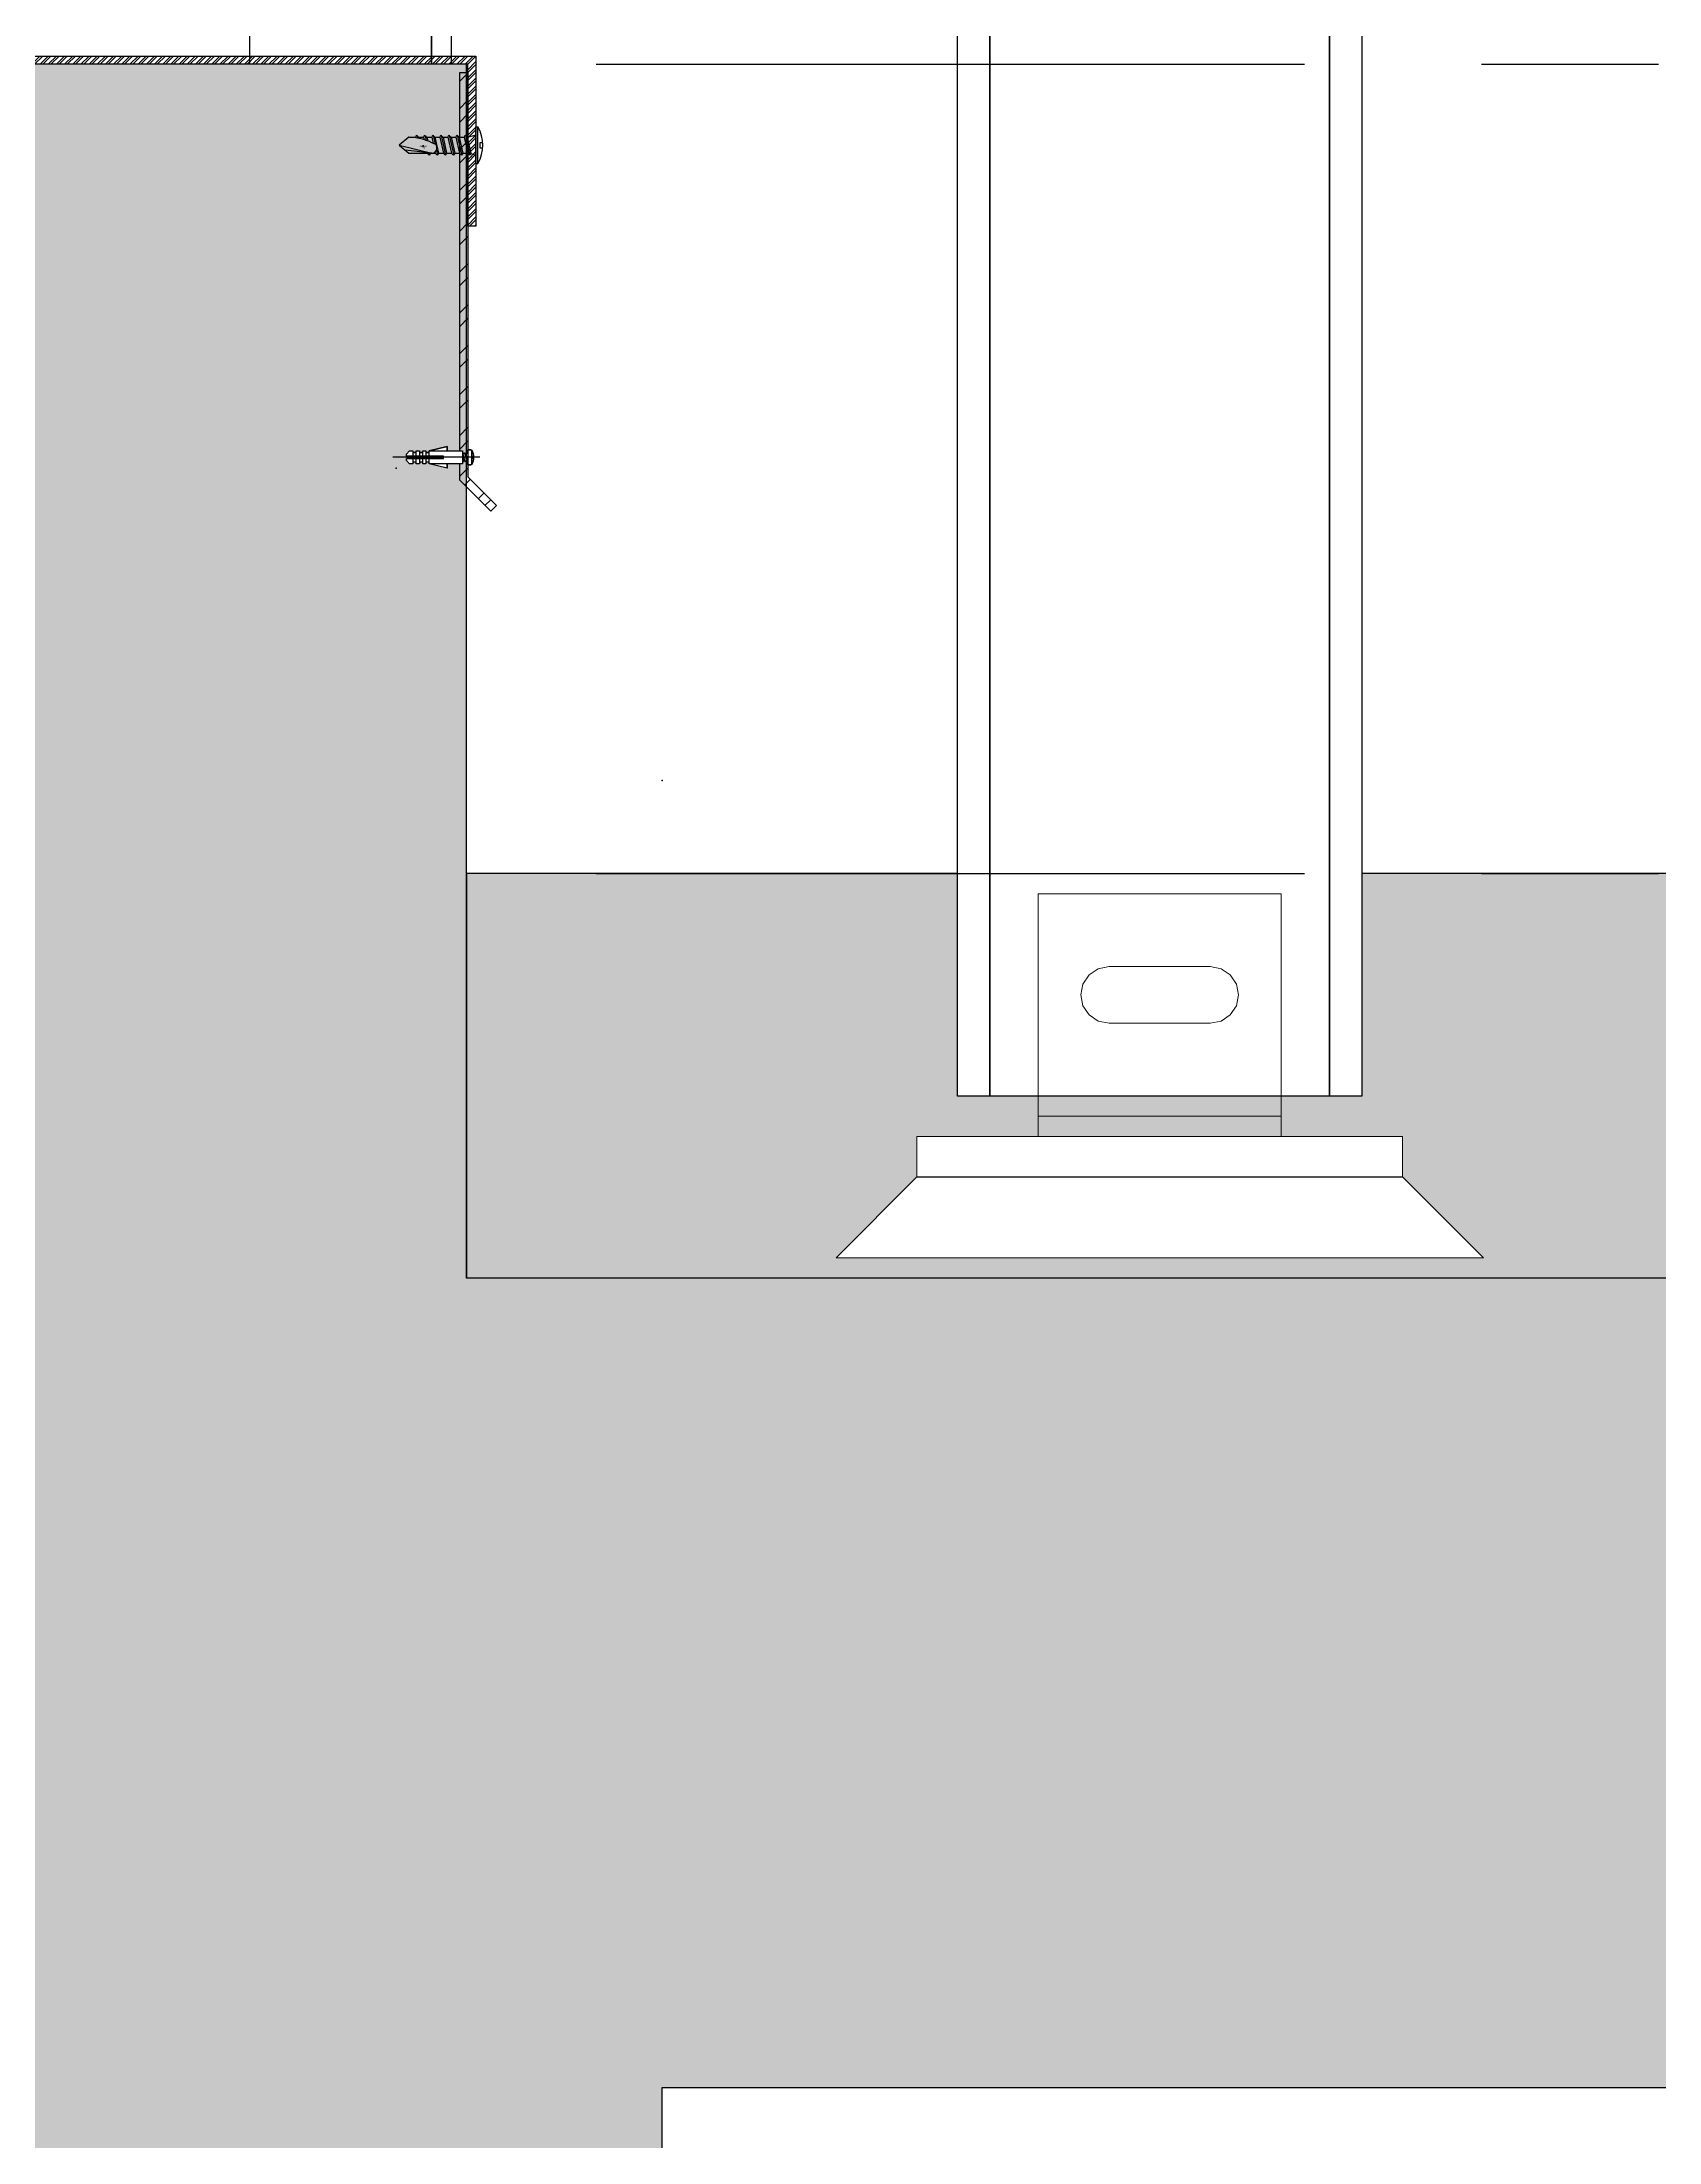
# Model space of a CAD drawing. Header units: millimetres. Extents: x -1379 to 1385823, y -4884429 to 548763.
# Drawn here: x 743325 to 743724, y -2335664 to -2335145 of the extents above; entities that cross this region are included whole.
import ezdxf
from ezdxf.xclip import XClip

# ---------------------------------------------------------------- set-up
doc = ezdxf.new("R2010")
doc.units = ezdxf.units.MM
doc.header["$XCLIPFRAME"] = 0
doc.set_wipeout_variables(frame=1)
doc.linetypes.add('CENTER', pattern=[50.800000000000004, 31.75, -6.35, 6.35, -6.35])
doc.linetypes.add('TA_GL_000.70000', pattern=[1.925, 0.7, -0.175, 0.175, -0.175, 0.7])
for name, color, linetype in [('000 - 0_SYM_DWG_GRIDLINE_MAIN_COLOR_251', 7, 'Continuous'), ('000 - CONCRETE_COL_CUT_COLOR_1', 7, 'Continuous'), ('000 - CONCRETE_COL_CUT_COLOR_5', 7, 'Continuous'), ('000 - CONCRETE_COL_HATCH_', 7, 'Continuous'), ('000 - CONCRETE_COL_WIPEOUT_', 7, 'Continuous'), ('000 - CONCRETE_WALL_CUT_COLOR_1', 7, 'Continuous'), ('000 - GRID', 7, 'CENTER'), ('000 - L I N E 0.1', 7, 'Continuous'), ('000 - STRUCTURE_STEEL_ACCESORIES_MAIN_COLOR_1', 7, 'Continuous'), ('000 - STRUCTURE_STEEL_FASTERN_MAIN_COLOR_2', 7, 'Continuous'), ('000 - STRUCTURE_STEEL_FRAMING_MAIN_COLOR_1', 7, 'Continuous'), ('000 - STRUCTURE_STEEL_FRAMING_SUB_COLOR_2', 7, 'Continuous'), ('000 - STRUCTURE_STEEL_FRAMING_WIPEOUT_', 7, 'Continuous'), ('010 - ASPG_ACCESSORIES_MAIN_COLOR_2', 7, 'Continuous'), ('010 - ASPG_ACCESSORIES_SUB_COLOR_2', 7, 'Continuous'), ('010 - ASPG_ACCESSORIES_SUB_COLOR_3', 7, 'Continuous'), ('010 - ASPG_ACCESSORIES_SYMBOL_', 7, 'Continuous'), ('010 - ASPG_ACCESSORIES_WIPEOUT_', 7, 'Continuous'), ('010 - ASPG_FLASHING_CUT_COLOR_3', 7, 'Continuous'), ('010 - ASPG_FLASHING_CUT_COLOR_4', 7, 'Continuous'), ('010 - ASPG_FLASHING_CUT_COLOR_5', 7, 'Continuous'), ('010 - ASPG_FLASHING_HATCH_', 7, 'Continuous')]:
    doc.layers.add(name, color=color, linetype=linetype)
doc.layers.get('000 - CONCRETE_WALL_CUT_COLOR_1').off()
doc.styles.add('Cetury Gothic', font='swissl.ttf')
doc.styles.add('TA', font='', dxfattribs={"height": 4.5})
doc.styles.get('TA').set_extended_font_data('Cordia New')

# ---------------------------------------------------------------- blocks, each defined once
blk = doc.blocks.new('*U3374')
at = {"color": 7}
blk.add_wipeout([(1.77351466845721e-10, 499.99999999997453), (-3.637978807091713e-11, 500.00000000015643), (3.5561242839321494e-10, 500.0000000000946), (2.8830982046201825e-10, 500.00000000005093), (5.3660187404602766e-11, 499.999999999749), (5.002220859751105e-12, 500.0000000001055), (2.955857780762017e-11, 500.0000000001419), (3.774403012357652e-11, 500.00000000014916), (4.374669515527785e-10, 500.0000000001128), (1.1641532182693481e-10, 499.9999999998872), (6.639311322942376e-11, 499.9999999997963), (1.318767317570746e-11, 500.00000000019645), (1.914486347232014e-10, 499.99999999996726), (3.6561687011271715e-10, 500.0000000002037), (3.042259777430445e-10, 499.9999999997963), (2.5920599000528455e-10, 499.99999999986903), (-4389.999999999941, 500.0000000001237), (-4389.999999999556, 1.6007106751203537e-10), (-4690.000000013393, 1.4551915228366852e-10), (-4690.000000013491, 1000.0000000001382), (-4438.333333394881, 999.9999999997381), (-4438.333333395117, 700.0000000000582), (11120.000000000346, 700.0000000001019), (11120.000000000757, 1000.0000000001601), (11370.000000000058, 999.9999999999854), (11370.00000000029, -1.9281287677586079e-10), (11070.000000000022, -1.2732925824820995e-10), (11070.000000000087, 99.99999999991996), (7499.999999151067, 100.00000000023283), (7499.999999151119, -1.5643308870494366e-10), (7200.000000377419, -1.7462298274040222e-10), (7200.000000377392, 99.99999999979991), (1999.999998937184, 99.9999999998472), (1999.9999989374883, 500.00000000008004), (300.000000567346, 500.0000000001419), (300.000000567406, -2.473825588822365e-10), (4.092726157978177e-12, -1.8189894035458565e-11), (-9.094947017729282e-11, 499.9999999997344), (-3.319655661471188e-11, 500.0000000001164), (2.773958840407431e-11, 500.00000000004366), (-1.1641532182693481e-10, 499.9999999997963), (-3.001332515850663e-11, 499.9999999997344), (-4.411049303598702e-11, 499.9999999997526), (-5.547917680814862e-11, 499.9999999997708), (5.002220859751105e-12, 499.99999999967986), (2.5283952709287405e-10, 499.999999999829), (3.283275873400271e-10, 499.9999999997708), (-5.411493475548923e-11, 499.9999999997126)], dxfattribs=at).dxf.layer = '000 - CONCRETE_COL_WIPEOUT_'
at = {"layer": '000 - CONCRETE_COL_HATCH_'}
h = blk.add_hatch(dxfattribs=at)
h.set_pattern_fill('AR-CONC', scale=0.04)
h.set_pattern_definition([(49.99999999999999, (74083.33333125441, -828906.8256906054), (7.28738675984016, -0.6375634215561234), [0.762, -8.382000000000001]), (355, (74083.33333125441, -828906.8256906054), (-1.409736856998774, 7.642273809561406), [0.6096, -6.7056233668]), (100.4514447, (74083.94061153439, -828906.8788207454), (5.877649883614131, 7.004710076487804), [0.6476003519999999, -7.123609783999998]), (46.18420000000001, (74083.33333125441, -828904.7936906054), (10.8431616356852, -1.681693117309086), [1.143, -12.573]), (96.63555760999992, (74084.2369272544, -828904.9338306055), (9.49616536206012, 9.897044983908861), [0.9714009256, -10.6854243264]), (351.1841511700001, (74083.33333125441, -828904.7936906054), (9.496165362599081, 9.897044983421306), [0.9143986828, -10.0583892768]), (21, (74084.34933125442, -828905.3016906055), (6.064575650765299, -4.090607927483505), [0.762, -8.382000000000001]), (326.0000000000001, (74084.34933125442, -828905.3016906055), (2.472081133905883, 7.367518644892771), [0.6096, -6.7056]), (71.45144499999999, (74084.85471255837, -828905.6425746015), (8.536656771148646, 3.27691075543621), [0.6476003520000001, -7.123597503999999]), (37.50000000000001, (74083.33333125441, -828906.8256906054), (0.1235441300236727, 3.382201554926124), [0, -6.62432, 0, -6.807200000000001, 0, -6.731000000000001]), (7.499999999999999, (74083.33333125441, -828906.8256906054), (2.67278650041223, 4.00722299272478), [0, -3.88112, 0, -6.47192, 0, -2.5654]), (327.5, (74081.0676512544, -828906.8256906054), (5.423623806674856, -0.2291497597069377), [0, -2.54, 0, -7.9248, 0, -10.5156]), (317.5, (74080.0516512544, -828906.8256906054), (5.925167255440722, 1.017059641333321), [0, -3.302, 0, -5.26288, 0, -7.4676])])
h.paths.add_polyline_path([(-1.667805984044525e-10, 1.091393642127514e-11), (300.000000567059, 0), (300.000000567059, 500), (1999.999998937245, 500), (1999.999998937245, 100), (7200.000000377069, 100), (7200.000000377069, 0), (7499.99999915075, 0), (7499.999999150748, 100), (11070, 100), (11070, 0), (11369.99999999988, 0), (11369.99999999988, 1000), (11120.00000000035, 1000), (11120.00000000035, 700), (-4438.333333395189, 700), (-4438.333333395189, 1000), (-4690.000000013853, 1000), (-4690.000000013737, 0), (-4389.999999999884, 0), (-4389.999999999884, 500), (0, 500)])
at = {"layer": '000 - CONCRETE_COL_CUT_COLOR_1', "color": 7, "lineweight": -2}
blk.add_lwpolyline([(300.000000567059, 500), (1999.999998937245, 500), (1999.999998937245, 100), (7200.000000377069, 100), (7200.000000377069, 0), (7499.99999915075, 0), (7499.999999150748, 100), (11070, 100), (11070, 0), (11369.99999999988, 0), (11369.99999999988, 1000), (11120.00000000035, 1000), (11120.00000000035, 700), (-4438.333333395189, 700), (-4438.333333395189, 1000), (-4690.000000013853, 1000), (-4690.000000013737, 0), (-4389.999999999884, 0), (-4389.999999999884, 500), (0, 500)], dxfattribs=at)
blk = doc.blocks.new('C-1-IV01-AR-2553-01-B_20260707-194854_SEC_2553')
at = {"layer": '000 - CONCRETE_COL_CUT_COLOR_5', "color": 7}
blk.add_blockref('*U3374', (5075.000000811182, 108825), dxfattribs=at)
blk = doc.blocks.new('*U3402')
at = {"layer": '000 - STRUCTURE_STEEL_ACCESORIES_MAIN_COLOR_1', "color": 7, "lineweight": 0}
blk.add_line((29.99999999999818, 35), (-29.99999999999818, 35), dxfattribs=at)
at = {"color": 7}
for points in [[(-49.99999999999443, 39.99999999999977), (50.00000000000557, 39.99999999999977), (49.9999999999809, 2055), (-50.00000000001921, 2055)], [(60.00000000000183, 19.999999999999986), (60.00000000000183, 30), (-59.99999999999819, 30), (-59.99999999999819, 19.999999999999986), (-79.99999999999818, 0), (79.9999999999982, 0)]]:
    blk.add_wipeout(points, dxfattribs=at)
blk.add_wipeout([(-224.99999999999636, 157.50000000000387), (-175.00000000006196, 157.50000000000387), (-175.00000000006196, 2093.999984741299), (-224.99999999999636, 2093.999984741299)], dxfattribs=at).dxf.layer = '000 - STRUCTURE_STEEL_FRAMING_WIPEOUT_'
at = {"layer": '000 - STRUCTURE_STEEL_ACCESORIES_MAIN_COLOR_1', "color": 7, "lineweight": 0}
for p, q in [((29.99999999999818, 90), (-29.99999999999818, 90)), ((-29.99999999999818, 90), (-29.99999999999818, 30)), ((29.99999999999818, 30), (29.99999999999818, 90))]:
    blk.add_line(p, q, dxfattribs=at)
blk.add_lwpolyline([(-15.17875840933812, 71.46717991402329), (-12.49997740934668, 72.00001991402314), (12.50002259065332, 72.00001991402314), (15.17880359065566, 71.46717991402329), (17.44977159066002, 69.94976891402803), (18.96718259066438, 67.67880091402913), (19.50002259066423, 65.00001991402314), (18.96718259066438, 62.32123891403353), (17.44977159066002, 60.05027091402735), (15.17880359065566, 58.53285991402845), (12.50002259065332, 58.0000199140286), (-12.49997740934668, 58.0000199140286), (-15.17875840933812, 58.53285991402845), (-17.44972640934247, 60.05027091402735), (-18.96713740934683, 62.32123891403353), (-19.49997740934668, 65.00001991402314), (-18.96713740934683, 67.67880091402913), (-17.44972640934247, 69.94976891402803), (-15.17875840933812, 71.46717991402329)], close=True, dxfattribs=at)
at = {"layer": '000 - STRUCTURE_STEEL_FASTERN_MAIN_COLOR_2', "color": 7}
blk.add_line((-59.99999999999818, 20), (60.00000000000182, 20), dxfattribs=at)
at = {"layer": '000 - STRUCTURE_STEEL_FASTERN_MAIN_COLOR_2', "color": 7, "lineweight": 0}
blk.add_lwpolyline([(60.00000000000182, 20), (60.00000000000182, 30), (-59.99999999999818, 30), (-59.99999999999818, 20), (-79.99999999999818, 0), (79.99999999999818, 0)], close=True, dxfattribs=at)
at = {"layer": '000 - STRUCTURE_STEEL_FRAMING_MAIN_COLOR_1', "color": 7}
for points in [[(-224.9999999999964, 157.5000000000038), (-180.0000000001711, 157.5000000000038), (-180.0000000001711, 2093.99998474168), (-224.9999999999964, 2093.99998474168)], [(-180.000000000171, 157.5000000000038), (-175.0000000000547, 157.5000000000038), (-175.0000000000547, 2093.99998474168), (-180.000000000171, 2093.99998474168)], [(-50.00000000001923, 2055), (-42.00000000002287, 2055), (-41.99999999999818, 40), (-49.99999999999454, 40)], [(41.9999999999844, 2055), (49.99999999998077, 2055), (50.00000000000546, 40), (42.00000000000909, 40)]]:
    blk.add_lwpolyline(points, close=True, dxfattribs=at)
at = {"layer": '000 - STRUCTURE_STEEL_FRAMING_SUB_COLOR_2', "color": 7}
blk.add_lwpolyline([(-42.00000000002287, 2055), (41.99999999997713, 2055), (42.00000000000182, 40), (-41.99999999999818, 40)], close=True, dxfattribs=at)
blk = doc.blocks.new('*U3409')
at = {"layer": '000 - 0_SYM_DWG_GRIDLINE_MAIN_COLOR_251', "color": 7, "linetype": 'ByBlock', "ltscale": 5}
blk.add_line((5, -3.713201177722702e-14), (-34.0273549425019, 5.063226455371825e-15), dxfattribs=at)
at = {"color": 7, "style": 'TA', "flags": 1}
blk.add_attdef('LOCATION', (5.999999999999999, -6.000000000000001), '', height=4.5, rotation=270, dxfattribs=at)
blk = doc.blocks.new('A$C09BF45C0')
at = {"layer": '010 - ASPG_ACCESSORIES_SUB_COLOR_3', "color": 7}
for p, q in [((-4.730882352532717e-10, 0.01900000049574935), (-4.730882352532717e-10, 0.01950000049585121)), ((0.008999999526926317, 0.01950000049585121), (-4.730882352532717e-10, 0.01950000049585121)), ((0.008999999526926317, 0.01900000049574935), (-4.730882352532717e-10, 0.01900000049574935)), ((0.001999999526864471, 0.01900000049574935), (0.002499999526966334, 0.01720169824950624)), ((0.001999999526864471, 0.01638774252007913), (0.00699999952697361, 0.01751159159068827)), ((0.002499999526966334, 0.01685885975059698), (0.002499999526966334, 0.01720169824950624)), ((0.002499999526966334, 0.01485885975109902), (0.002499999526966334, 0.01614139510350121)), ((0.00393574339144287, 0.02068236863563122), (0.00393574339144287, 0.01999347334533574)), ((0.00393574339144287, 0.01999347334533574), (0.005128546738736972, 0.01999347334533574)), ((0.005128546738736972, 0.01999347334533574), (0.005128546738736972, 0.0206781166505845)), ((0.006499999526871747, 0.01575793900776823), (0.006499999526871747, 0.01704047436017042)), ((0.006553405029839254, 0.01769890524685813), (0.00699999952697361, 0.01900000049574935)), ((0.008999999526926317, 0.01900000049574935), (0.008999999526926317, 0.01950000049585121)), ((0.001999999526864471, 0.01438774252058117), (0.00699999952697361, 0.01551159159028082)), ((0.001999999526864471, 0.01238774252017372), (0.00699999952697361, 0.01351159159078286)), ((0.001999999526864471, 0.01038774252067576), (0.00699999952697361, 0.0115115915903754)), ((0.002499999526966334, 0.01285885975069156), (0.002499999526966334, 0.01414139510400325)), ((0.002499999526966334, 0.01085885975119361), (0.002499999526966334, 0.0121413951035958)), ((0.006499999526871747, 0.01375793900827027), (0.006499999526871747, 0.01504047435976297)), ((0.006499999526871747, 0.01175793900786282), (0.006499999526871747, 0.01304047436026501)), ((0.006499999526871747, 0.009757939007455363), (0.006499999526871747, 0.01104047435985755)), ((0.001999999526864471, 0.008387742520268304), (0.004280125677450286, 0.008900246051299021)), ((0.001999999526864471, 0.006387742519860851), (0.003311716456620317, 0.006682576890337799)), ((0.002499999526966334, 0.008858859750786152), (0.002499999526966334, 0.01014139510409784)), ((0.002499999526966334, 0.006858859750378699), (0.002499999526966334, 0.008141395103690385)), ((0.002499999526966334, 0.00485885975088074), (0.002499999526966334, 0.006141395103282932)), ((0.004499999526919041, 4.957492194535007e-10), (0.006499999526871747, 0.008093630309378597)), ((0.00573986183545383, 0.00922835067619232), (0.00699999952697361, 0.009511591590877444)), ((0.006499999526871747, 0.008093630309378597), (0.005744208148675156, 0.00149305084149276)), ((0.006418384872432625, 0.007380862172681191), (0.00699999952697361, 0.00751159159046999)), ((0.006499999526871747, 0.007757939007957404), (0.006499999526871747, 0.009040474359450101)), ((0.006499999526871747, 0.002400000496056265), (0.006499999526871747, 0.007040474360184845)), ((0.006499999526871747, 0.00575793900754995), (0.006499999526871747, 0.007040474359952142)), ((0.001999999526864471, 0.004387742520362892), (0.002748181519737436, 0.004555911247660305)), ((0.002499999526966334, 0.002400000496054489), (0.002499999526966334, 0.004141395103784973)), ((0.002499999526966334, 0.002400000496056265), (0.004499999526919041, 4.957492194535007e-10)), ((0.004499999526919041, 4.957492194535007e-10), (0.006499999526871747, 0.002400000496056265)), ((0.006499999526871747, 0.003757939008051991), (0.006499999526871747, 0.005040474359544689))]:
    blk.add_line(p, q, dxfattribs=at)
for points in [[(0.002499999526966334, 0.01685885975059698), (0.006499999527326494, 0.01775793900726619, 0.2227123084971428), (0.006999999527428358, 0.01751159159068827, -0.1687989538478069), (0.006499999526871747, 0.01704047436017042), (0.002499999526966334, 0.01614139510350121, -0.1692696917056407), (0.001999999526864471, 0.01638774252007913, 0.1837042771978037)], [(0.002499999526966334, 0.01485885975109902), (0.006499999527326494, 0.01575793900685873, 0.2227123084971428), (0.006999999527428358, 0.01551159159028082, -0.1687989538478069), (0.006499999526871747, 0.01504047435976297), (0.002499999526966334, 0.01414139510400325, -0.1692696917056407), (0.001999999526864471, 0.01438774252058117, 0.1837042771978037)], [(0.002499999526966334, 0.01285885975069156), (0.006499999527326494, 0.01375793900736078, 0.2227123084971428), (0.006999999527428358, 0.01351159159078286, -0.1687989538478069), (0.006499999526871747, 0.01304047436026501), (0.002499999526966334, 0.0121413951035958, -0.1692696917056407), (0.001999999526864471, 0.01238774252017372, 0.1837042771978037)], [(0.002499999526966334, 0.01085885975119361), (0.006499999527326494, 0.01175793900695332, 0.2227123084971428), (0.006999999527428358, 0.0115115915903754, -0.1687989538478069), (0.006499999526871747, 0.01104047435985755), (0.002499999526966334, 0.01014139510409784, -0.1692696917056407), (0.001999999526864471, 0.01038774252067576, 0.1837042771978037)]]:
    blk.add_lwpolyline(points, format="xyb", close=True, dxfattribs=at)
for points in [[(0.004070583825315666, 0.008494415044216552), (0.002499999526966334, 0.008141395103690385, -0.1692696917056407), (0.001999999526864471, 0.008387742520268304, 0.1837042771978037), (0.002499999526966334, 0.008858859750786152), (0.006499999527326494, 0.009757939007455363, 0.2227123084971428), (0.006999999527428358, 0.009511591590877444, -0.1687989538478069), (0.006499999526871747, 0.009040474359450101), (0.006125731913297905, 0.008956350297580684)], [(0.003184072859984788, 0.006295154139225545), (0.002499999526966334, 0.006141395103282932, -0.1692696917056407), (0.001999999526864471, 0.006387742519860851, 0.1837042771978037), (0.002499999526966334, 0.006858859751288193), (0.003452171279383798, 0.00707287921889943)], [(0.006460546189427596, 0.007749071087630455), (0.006499999527326494, 0.007757939007047909, 0.2227123084971428), (0.006999999527428358, 0.00751159159046999, -0.1687989538478069), (0.006499999526871747, 0.007040474359952142), (0.006376223555452754, 0.007012653257858048)], [(0.0026826079693274, 0.004182439969456553), (0.002499999526966334, 0.004141395103784973, -0.1692696917056407), (0.001999999526864471, 0.004387742520362892, 0.1837042771978037), (0.002499999526966334, 0.00485885975088074)]]:
    blk.add_lwpolyline(points, format="xyb", dxfattribs=at)
blk.add_lwpolyline([(0.002499999526966334, 0.00485885975088074), (0.002823955252202026, 0.004931675219033593)], dxfattribs=at)
for centre, radius, start, end in [((0.004499999526919041, 0.01166250049557327), 0.009037499999938388, 60.1371656434679, 119.862834356768), ((0.01762950644191186, 0.001750577305831058), 0.01514343851192641, 151.1412890309687, 177.5421287188428), ((0.005189263755104534, 0.008037546136694829), 0.001311935096478466, 2.450095243685824, 128.8284473966247)]:
    blk.add_arc(centre, radius, start, end, dxfattribs=at)
at = {"layer": '010 - ASPG_ACCESSORIES_SUB_COLOR_3', "color": 7, "insert": (0.005000718703100713, 0.006740033442542833), "char_height": 0.001, "width": 0.05968444922580751, "attachment_point": 2, "style": 'Cetury Gothic'}
blk.add_mtext('\\A1;{\\H0.7x;\\S3/4;\\H1.429x;" }', dxfattribs=at)
blk = doc.blocks.new('000 - SELF_DRILLING_NO8.')
at = {"layer": '000 - L I N E 0.1', "color": 7, "xscale": 1000, "yscale": 1000, "zscale": 1000, "rotation": 90}
blk.add_blockref('A$C09BF45C0', (19.00000049569644, -4.499999526917236), dxfattribs=at)
blk = doc.blocks.new('*U2549')
at = {"layer": '010 - ASPG_ACCESSORIES_MAIN_COLOR_2', "color": 7}
blk.add_lwpolyline([(-0.002920019473172643, 0.001298072840672403), (-0.00268851489114804, 0.001699050538934256, -0.5773502691969857), (-0.002525037340113039, 0.001699050538934256), (-0.0022949656829396, 0.001300554739318115), (-0.0017580670578414, 0.001300554739318116), (-0.001526562475809675, 0.001701532437574439, -0.5773502691841325), (-0.001363084924776495, 0.001701532437574438), (-0.00113158034274477, 0.001300554739318116), (-0.0005935724892113386, 0.001300554739318116), (-0.0003635008320223287, 0.001699050538936455, -0.5773502691875632), (-0.0002000232809957689, 0.001699050538934367), (0, 0.001352600053545311), (0, 0.002906267573897671, -0.04987562112097237), (0.001453133786951461, 0.002760954195202284, -0.1293765408777628), (0.002179700680426114, 0, -0.1293765408775022), (0.001453133786954372, -0.002760954195197354, -0.04987562112107912), (0, -0.002906267573893344), (0, -0.001316928031645406), (-9.45312473005916e-06, -0.001300554739319892), (-0.0005560585273715439, -0.001300554739319892), (-0.0007807812938296355, -0.001689785988441252, -0.5773505841981666), (-0.0009453084510796066, -0.00169160572625759), (-0.001171081843659466, -0.001300554739319892), (-0.00171657801785171, -0.001300554739319892), (-0.001942733709159945, -0.001692267887085118, -0.5773505841975762), (-0.00210726086641698, -0.001694087624901665), (-0.002333034258988877, -0.001303036637965604), (-0.002878530433197267, -0.001303036637965604), (-0.003105736240667244, -0.001696568640287673, -0.5773502691898055), (-0.003269213791698873, -0.001696568640288603)], format="xyb", dxfattribs=at)
at = {"layer": '010 - ASPG_ACCESSORIES_SUB_COLOR_2', "color": 7}
for p, q in [((-0.003315618143563626, -0.002499999999999503), (-0.003315618143563626, 0.002500000000001279)), ((-0.002916044439912113, 0.001298072840672404), (-0.003315618143563626, 0.001298072840672404)), ((-0.002877097508346083, -0.001300554739319892), (-0.003315618143563626, 0.0006618251032968203)), ((-0.001754091979691452, 0.001300554739318116), (-0.002295843993564972, 0.001300554739318116)), ((-0.0005915849501363368, 0.001300554739318116), (-0.001133336964002751, 0.001300554739318116)), ((0, 0.002906267573894894), (0, -0.002906267573894894)), ((0.001453133786945671, 0.002760954195201393), (0.001453133786945671, -0.00276095419519784)), ((0.001453133786945671, 0.0003632834467364177), (0.001453133786945671, -0.000363283446738194)), ((0.002167923957038909, 0.0003632834467364177), (0.001453133786945671, 0.0003632834467364177)), ((-0.003269213281754446, -0.001696569523545577), (-0.003315618143563626, -0.001616193945174871)), ((-0.003105736795212977, -0.001696569600785125), (-0.002877097508346083, -0.001300554739319892)), ((-0.002333034303878989, -0.001303036637965604), (-0.002878530478076513, -0.001303036637965604)), ((-0.001171081843658328, -0.001300554739319892), (-0.001716578017855852, -0.001300554739319892)), ((-9.45312472566684e-06, -0.001300554739319892), (-0.000556058527372727, -0.001300554739319892)), ((0.001453133786945671, -0.000363283446738194), (0.002167923957038909, -0.000363283446738194))]:
    blk.add_line(p, q, dxfattribs=at)
for points in [[(-0.002107260866416993, -0.001694087624901641), (-0.002335900108690225, -0.001298072840675957), (-0.002917153623471336, 0.001303036637962052), (-0.00268851489114752, 0.001699050538935154, -0.5773502691896706), (-0.002525037340113556, 0.001699050538935154), (-0.00229639860778974, 0.001303036637962052), (-0.001715145093001524, -0.001298072840675957), (-0.001943784379875524, -0.001694087702146518, -0.5700003545817303)], [(-0.0009453084510795406, -0.001691605726257706), (-0.001173947693359878, -0.001295590942032021), (-0.001755201208140988, 0.001305518536605987), (-0.001526562475810067, 0.001701532437573761, -0.5773502691896706), (-0.001363084924776103, 0.001701532437573761), (-0.001134446192445182, 0.001305518536605987), (-0.0005531926776711771, -0.001295590942032021), (-0.0007818319645451766, -0.001691605803502583, -0.5700003545817303)]]:
    blk.add_lwpolyline(points, format="xyb", close=True, dxfattribs=at)
blk.add_lwpolyline([(0, -0.001316928031645404), (-1.088604957999451e-05, -0.001298072840675957), (-0.0005921395643611049, 0.001303036637962052), (-0.0003635008320230781, 0.001699050538935154, -0.5773502691896706), (-0.0002000232809962199, 0.001699050538935154), (0, 0.001352600053545316)], format="xyb", dxfattribs=at)
for centre, radius, start, end in [((0, -0.004432058050195309), 0.007338325624092979, 78.57881372553884, 90), ((-0.00342939573719292, 0), 0.005609096417619035, 0, 29.48712567306633), ((-0.00342939573719292, 0), 0.005609096417619136, 330.5128743269337, 0), ((-0.003187475016183328, -0.001649376736240882), 9.438380809455837e-05, 209.999999999975, 330.000000000025), ((0, 0.004432058050198862), 0.007338325624092206, 270, 281.4211862744611)]:
    blk.add_arc(centre, radius, start, end, dxfattribs=at)
at = {"color": 7}
blk.add_wipeout([(-0.0020000000000000018, 0.0025000000000012772), (-0.0020000000000000018, -0.002499999999999501), (-0.007967440600330502, -0.002499999999999501), (-0.007967440600330502, -0.00414966225231872), (-0.014796563564640097, -0.002499999999999501), (-0.014796563564640097, -0.0018749999999982947), (-0.016046563564639845, -0.001874999999998293), (-0.016046563564639845, -0.002499999999999501), (-0.0172965635646396, -0.002499999999999501), (-0.0172965635646396, -0.0018749999999982947), (-0.01854656356463935, -0.001874999999998293), (-0.01854656356463935, -0.002499999999999501), (-0.01979656356463999, -0.002499999999999501), (-0.01979656356463999, -0.0018749999999982947), (-0.021046563564639742, -0.001874999999998293), (-0.021046563564639742, -0.002499999999999501), (-0.022296563564639493, -0.002499999999999501), (-0.023546563564639238, -0.0012499999999988631), (-0.02354656356463924, -0.0004999999999988347), (-0.009268717608342358, -0.0004999999999988347), (-0.009268717608342358, 0.0005000000000006093), (-0.02354656356463924, 0.0005000000000006111), (-0.023546563564639238, 0.0012500000000006447), (-0.022296563564639493, 0.0025000000000012772), (-0.021046563564639742, 0.0025000000000012772), (-0.021046563564639742, 0.0018750000000018491), (-0.01979656356463999, 0.0018750000000018491), (-0.01979656356463999, 0.0025000000000012772), (-0.01854656356463935, 0.0025000000000012772), (-0.01854656356463935, 0.0018750000000018491), (-0.0172965635646396, 0.0018750000000018491), (-0.0172965635646396, 0.0025000000000012772), (-0.016046563564639845, 0.0025000000000012772), (-0.016046563564639845, 0.0018750000000018491), (-0.014796563564640097, 0.0018750000000018491), (-0.014796563564640097, 0.0025000000000012772), (-0.007967440600330502, 0.004149662252322274), (-0.007967440600330502, 0.0025000000000012772)], dxfattribs=at).dxf.layer = '010 - ASPG_ACCESSORIES_WIPEOUT_'
blk.add_point((-0.02746778707957387, -0.004149663064968223), dxfattribs=at)
at = {"layer": '010 - ASPG_ACCESSORIES_MAIN_COLOR_2', "color": 7}
blk.add_lwpolyline([(-0.002, 0.002500000000001279), (-0.002, -0.002499999999999503), (-0.007967440600330498, -0.002499999999999503), (-0.007967440600330498, -0.00414966225231872), (-0.0147965635646401, -0.002499999999999502), (-0.0147965635646401, -0.001874999999998295), (-0.01604656356463985, -0.001874999999998294), (-0.01604656356463985, -0.002499999999999503), (-0.0172965635646396, -0.002499999999999502), (-0.0172965635646396, -0.001874999999998295), (-0.01854656356463935, -0.001874999999998294), (-0.01854656356463935, -0.002499999999999503), (-0.01979656356463999, -0.002499999999999503), (-0.01979656356463999, -0.001874999999998295), (-0.02104656356463974, -0.001874999999998294), (-0.02104656356463974, -0.002499999999999503), (-0.02229656356463949, -0.002499999999999503), (-0.02354656356463924, -0.001249999999998864), (-0.02354656356463924, -0.0004999999999988347), (-0.009268717608342357, -0.0004999999999988347), (-0.009268717608342357, 0.0005000000000006102), (-0.02354656356463924, 0.0005000000000006111), (-0.02354656356463924, 0.001250000000000642), (-0.02229656356463949, 0.002500000000001279), (-0.02104656356463974, 0.002500000000001279), (-0.02104656356463974, 0.001875000000001848), (-0.01979656356463999, 0.001875000000001848), (-0.01979656356463999, 0.002500000000001279), (-0.01854656356463935, 0.002500000000001279), (-0.01854656356463935, 0.001875000000001848), (-0.0172965635646396, 0.001875000000001848), (-0.0172965635646396, 0.002500000000001279), (-0.01604656356463985, 0.002500000000001279), (-0.01604656356463985, 0.001875000000001848), (-0.0147965635646401, 0.001875000000001849), (-0.0147965635646401, 0.002500000000001277), (-0.007967440600330498, 0.004149662252322274), (-0.007967440600330498, 0.002500000000001279), (-0.002, 0.002500000000001279)], close=True, dxfattribs=at)
at = {"layer": '010 - ASPG_ACCESSORIES_SUB_COLOR_2', "color": 7}
for p, q in [((-0.009268717608342357, 0.0005000000000006111), (-0.02354656356463924, 0.0005000000000006111)), ((-0.01979656356463999, 0.001875000000001847), (-0.02104656356463974, 0.001875000000001847)), ((-0.0172965635646396, 0.001875000000001847), (-0.01854656356463935, 0.001875000000001847)), ((-0.0147965635646401, 0.001875000000001847), (-0.01604656356463985, 0.001875000000001847)), ((-0.007967440600330498, 0.004149662252322273), (-0.0147965635646401, 0.002500000000001279)), ((-0.0147965635646401, 0.002500000000001279), (-0.002, 0.002500000000001279)), ((-0.0147965635646401, 0.0005000000000006111), (-0.0147965635646401, 0.002500000000001279)), ((-0.009268717608342357, -0.0004999999999988347), (-0.009268717608342357, 0.0005000000000006111)), ((-0.007967440600330498, 0.002500000000001279), (-0.007967440600330498, 0.004149662252322273)), ((-0.01979656356463999, -0.001874999999998295), (-0.02104656356463974, -0.001874999999998295)), ((-0.0172965635646396, -0.001874999999998295), (-0.01854656356463935, -0.001874999999998295)), ((-0.0147965635646401, -0.001874999999998295), (-0.01604656356463985, -0.001874999999998295)), ((-0.0147965635646401, -0.002499999999999503), (-0.0147965635646401, -0.0004999999999988347)), ((-0.002, -0.002499999999999503), (-0.0147965635646401, -0.002499999999999503)), ((-0.007967440600330498, -0.00414966225231872), (-0.0147965635646401, -0.002499999999999503)), ((-0.007967440600330498, -0.00414966225231872), (-0.007967440600330498, -0.002499999999999503))]:
    blk.add_line(p, q, dxfattribs=at)
for points in [[(-0.02354656356463924, 0.0005000000000006111), (-0.02354656356463924, 0.001250000000000639), (-0.02229656356463949, 0.002500000000001279), (-0.02104656356463974, 0.002500000000001279), (-0.02104656356463974, 0.0005000000000006111)], [(-0.01979656356463999, 0.0005000000000006111), (-0.01979656356463999, 0.002500000000001279), (-0.01854656356463935, 0.002500000000001279), (-0.01854656356463935, 0.0005000000000006111)], [(-0.0172965635646396, 0.0005000000000006111), (-0.0172965635646396, 0.002500000000001279), (-0.01604656356463985, 0.002500000000001279), (-0.01604656356463985, 0.0005000000000006111)], [(-0.009268717608342357, -0.0004999999999988347), (-0.02354656356463924, -0.0004999999999988347)], [(-0.02104656356463974, -0.0004999999999988347), (-0.02104656356463974, -0.002499999999999503), (-0.02229656356463949, -0.002499999999999503), (-0.02354656356463924, -0.001249999999998863), (-0.02354656356463924, -0.0004999999999988347)], [(-0.01854656356463935, -0.0004999999999988347), (-0.01854656356463935, -0.002499999999999503), (-0.01979656356463999, -0.002499999999999503), (-0.01979656356463999, -0.0004999999999988347)], [(-0.01604656356463985, -0.0004999999999988347), (-0.01604656356463985, -0.002499999999999503), (-0.0172965635646396, -0.002499999999999503), (-0.0172965635646396, -0.0004999999999988347)]]:
    blk.add_lwpolyline(points, dxfattribs=at)
at = {"layer": '010 - ASPG_ACCESSORIES_SYMBOL_', "color": 7}
blk.add_line((0.004593513610583244, 8.881784197001252e-16), (-0.0287834052231375, 8.881784197001252e-16), dxfattribs=at)
blk = doc.blocks.new('*U3397')
at = {"layer": '010 - ASPG_FLASHING_HATCH_'}
h = blk.add_hatch(dxfattribs=at)
h.set_pattern_fill('ANSI32', scale=0.03)
h.set_pattern_definition([(45, (250.000000001979, 1.999999999534339), (-1.01027881362028, 1.01027881362028), []), (45, (250.673519501979, 1.999999999534339), (-1.01027881362028, 1.01027881362028), [])])
h.paths.add_polyline_path([(304.0000000020245, -3.783497959375381e-10), (302.0000000020245, -3.783497959375381e-10), (302.0000000020245, 39.99999999915644), (-65.29999999989559, 39.99999999915644), (-65.29999999989559, -3.778950485866517e-10), (-67.29999999989559, -3.778950485866517e-10), (-67.29999999989559, 41.99999999915644), (304.0000000020245, 41.99999999915644)])
h = blk.add_hatch(dxfattribs=at)
h.set_pattern_fill('ANSI32', scale=0.03)
h.set_pattern_definition([(45, (250.0000000019336, -50.00000000008777), (-5.0513940681014, 5.0513940681014), []), (45, (253.3675975019336, -50.00000000008777), (-5.0513940681014, 5.0513940681014), [])])
h.paths.add_polyline_path([(307.6568542514714, -70.48528137470424), (300.0000000019791, -62.82842712521185), (300.0000000020245, 37.9999999996221), (302.0000000020245, 37.9999999996221), (302.0000000019791, -62.00000000046566), (309.0710678138445, -69.07106781233114)])
h = blk.add_hatch(dxfattribs=at)
h.set_pattern_fill('ANSI32', scale=0.03)
h.set_pattern_definition([(45, (0, 0), (-1.01027881362028, 1.01027881362028), []), (45, (0.6735195, 0), (-1.01027881362028, 1.01027881362028), [])])
edge = h.paths.add_edge_path()
edge.add_line((-65.29999999999927, 20), (-65.29999999999927, 2))
edge.add_arc((-63.29999999999927, 2), 2, 180, 270)
edge.add_line((-63.29999999999927, 0), (0, 0))
edge.add_line((0, 0), (0, -10))
edge.add_line((0, -10), (2, -10))
edge.add_line((2, -10), (2, 0))
edge.add_arc((0, 0), 2, 0, 90)
edge.add_line((0, 2), (-63.29999999999927, 2))
edge.add_line((-63.29999999999927, 2), (-63.29999999999927, 20))
edge.add_line((-63.29999999999927, 20), (-65.29999999999927, 20))
at = {"color": 7}
blk.add_point((350.0000000013292, -137.0000000003779), dxfattribs=at)
at = {"layer": '010 - ASPG_FLASHING_CUT_COLOR_3', "color": 7}
blk.add_lwpolyline([(304.0000000020245, -3.783497959375381e-10), (302.0000000020245, -3.783497959375381e-10), (302.0000000020245, 39.99999999915644), (-65.29999999989559, 39.99999999915644), (-65.29999999989559, -3.778950485866517e-10), (-67.29999999989559, -3.778950485866517e-10), (-67.29999999989559, 41.99999999915644), (304.0000000020245, 41.99999999915644)], close=True, dxfattribs=at)
at = {"layer": '010 - ASPG_FLASHING_CUT_COLOR_4', "color": 7}
blk.add_lwpolyline([(-65.29999999999927, 20), (-65.29999999999927, 2, 0.414213562373095), (-63.29999999999927, 0), (0, 0), (0, -10), (2, -10), (2, 0, 0.414213562373095), (0, 2), (-63.29999999999927, 2), (-63.29999999999927, 20)], format="xyb", close=True, dxfattribs=at)
at = {"layer": '010 - ASPG_FLASHING_CUT_COLOR_5', "color": 7}
blk.add_lwpolyline([(307.6568542514714, -70.48528137470424), (300.0000000019791, -62.82842712521185), (300.0000000020245, 37.9999999996221), (302.0000000020245, 37.9999999996221), (302.0000000019791, -62.00000000046566), (309.0710678138445, -69.07106781233114)], close=True, dxfattribs=at)
at = {"color": 7, "rotation": 180}
blk.add_blockref('000 - SELF_DRILLING_NO8.', (304.0000000020245, 19.99999999962188), dxfattribs=at)
at = {"layer": '000 - L I N E 0.1', "color": 7, "xscale": 645.16, "yscale": 645.16, "zscale": 645.16}
blk.add_blockref('*U2549', (302.0000000019791, -57.14415930203328), dxfattribs=at)
blk = doc.blocks.new('*U3376')
at = {"color": 7}
blk.add_wipeout([(9633.883332354777, -2.9103830456733704e-11), (9633.883332354559, 1.4370016288012266e-10), (9633.88333235495, 8.549250196665525e-11), (9633.883332354886, 4.18367562815547e-11), (9633.883332354657, -2.637534635141492e-10), (9633.883332354611, 1.0732037480920553e-10), (9633.883332354635, 1.4006218407303095e-10), (9633.883332354646, 1.4733814168721437e-10), (9633.88333235504, 1.1095835361629725e-10), (9633.883332354719, -1.1823431123048067e-10), (9633.883332354675, -1.9463186617940664e-10), (9633.883332354619, 2.000888343900442e-10), (9633.883332354791, -3.092281986027956e-11), (9633.883332354968, 2.000888343900442e-10), (9633.883332354908, -1.964508555829525e-10), (9633.88333235486, -1.2732925824820995e-10), (9633.883332354544, 1.3278622645884752e-10), (9633.883332354937, 1.6007106751203537e-10), (9633.883332354952, 1.5643308870494366e-10), (9633.883332354966, 1.3460521586239338e-10), (9633.883332354915, -2.601154847070575e-10), (9633.883332354671, 6.730260793119669e-11), (9633.883332354599, 1.0186340659856796e-10), (9633.883332355006, 1.5643308870494366e-10), (9633.883332354777, -1.4551915228366852e-11), (9633.883332355006, -1.8917489796876907e-10), (9633.883332354617, -1.2732925824820995e-10), (9633.883332354686, -8.185452315956354e-11), (9633.883332354915, 2.4010660126805305e-10), (9633.88333235496, -1.673470251262188e-10), (9633.883332354946, -1.7280399333685637e-10), (9633.883332354922, -1.9463186617940664e-10), (9633.88333235454, -1.546140993013978e-10), (9633.883332354846, 8.549250196665525e-11), (9633.88333235489, -99.99999999985448), (3.483364707790315e-10, -100.00000000024193), (4.547473508864641e-12, -2.000888343900442e-11), (9633.883332354511, -2.601154847070575e-10), (9633.88333235457, 1.1459633242338896e-10), (9633.883332354628, 4.001776687800884e-11), (9633.883332354486, -2.0372681319713593e-10), (9633.88333235457, -2.637534635141492e-10), (9633.883332354559, -2.4374458007514477e-10), (9633.883332354548, -2.2737367544323206e-10), (9633.883332354606, -3.1650415621697903e-10), (9633.88333235485, -1.6916601452976465e-10), (9633.88333235493, -2.2919266484677792e-10), (9633.883332354544, -2.874003257602453e-10)], dxfattribs=at).dxf.layer = '000 - CONCRETE_COL_WIPEOUT_'
at = {"layer": '000 - CONCRETE_COL_HATCH_'}
h = blk.add_hatch(dxfattribs=at)
h.set_pattern_fill('ANSI31', scale=0.25)
h.set_pattern_definition([(45, (443158.633288319, -849906.8256906054), (-0.5612660075668221, 0.5612660075668221), [])])
h.paths.add_polyline_path([(-1.667805984044525e-10, 1.091393642127514e-11), (0, -100), (9633.883332354599, -100), (9633.883332354599, 0)])
at = {"layer": '000 - CONCRETE_COL_CUT_COLOR_1', "color": 7}
blk.add_lwpolyline([(-1.667805984044525e-10, 1.091393642127514e-11), (0, -100), (9633.883332354599, -100), (9633.883332354599, 0), (9633.883332354599, 0), (9633.883332354599, 0), (9633.883332354599, 0), (9633.883332354599, 0), (9633.883332354597, 0), (9633.883332354597, 0), (9633.883332354599, 0), (9633.883332354599, 0), (9633.883332354599, 0), (9633.883332354599, 0), (9633.883332354599, 0), (9633.883332354599, 0), (9633.883332354599, 0), (9633.883332354599, 0), (9633.883332354599, 0), (9633.883332354599, 0), (9633.883332354599, 0), (9633.883332354597, 0), (9633.883332354599, 0), (9633.883332354599, 0), (9633.883332354599, 0), (9633.883332354599, 0), (9633.883332354599, 0), (9633.883332354599, 0), (9633.883332354599, 0), (9633.883332354599, 0), (9633.883332354599, 0), (9633.883332354599, 0), (9633.883332354599, 0), (9633.883332354599, 0), (9633.883332354599, 0), (9633.883332354599, 0), (9633.883332354599, 0), (9633.883332354599, 0), (9633.883332354599, 0), (9633.883332354599, 0), (9633.883332354599, 0), (9633.883332354599, 0), (9633.883332354599, 0), (9633.883332354599, 0), (9633.883332354599, 0), (9633.883332354599, 0), (9633.883332354599, 0), (9633.883332354599, 0)], close=True, dxfattribs=at)

msp = doc.modelspace()

# ---------------------------------------------------------------- block references
at = {"color": 7}
ref = msp.add_blockref('C-1-IV01-AR-2553-01-B_20260707-194854_SEC_2553', (733280.8751802484, -2444975.372337859), dxfattribs=at)
XClip(ref).set_block_clipping_path([(15112.608371661743, 103256.545678352), (17063.980780483806, 114562.0509586879)])
at = {"layer": '000 - CONCRETE_WALL_CUT_COLOR_1', "color": 7}
ref = msp.add_blockref('*U3376', (743429.6256236014, -2335350.372337859), dxfattribs=at)
XClip(ref).set_block_clipping_path([(-829.5848464447772, -559.0421814597212), (760.9306990324985, 402.2833028831519)])

# ---------------------------------------------------------------- next in the draw order: block references
at = {"color": 7}
msp.add_blockref('*U3402', (743600.9588562435, -2335445.372337821), dxfattribs=at)

# ---------------------------------------------------------------- next in the draw order: linework, layer by layer
msp.add_point((743427.9589569964, -2335445.372337821), dxfattribs=at)

# ---------------------------------------------------------------- next in the draw order: block references
at = {"layer": '000 - GRID', "color": 7, "linetype": 'TA_GL_000.70000', "xscale": 50, "yscale": 50, "zscale": 50, "rotation": 180}
for p in [(742792.9589561851, -2335150.37233786), (742792.9589561851, -2335350.372337859)]:
    msp.add_blockref('*U3409', p, dxfattribs=at)

# ---------------------------------------------------------------- next in the draw order: block references
at = {"color": 7}
ref = msp.add_blockref('C-1-IV01-AR-2553-01-B_20260707-194854_SEC_2553', (742792.9589561854, -2444975.372337859), dxfattribs=at)
XClip(ref).set_block_clipping_path([(-3810.000000811997, 103256.545678352), (1427.195452885353, 114686.42118983809)])

# ---------------------------------------------------------------- next in the draw order: block references
msp.add_blockref('*U3397', (743127.9589569832, -2335190.372337858), dxfattribs=at)

doc.saveas('drawing.dxf')
